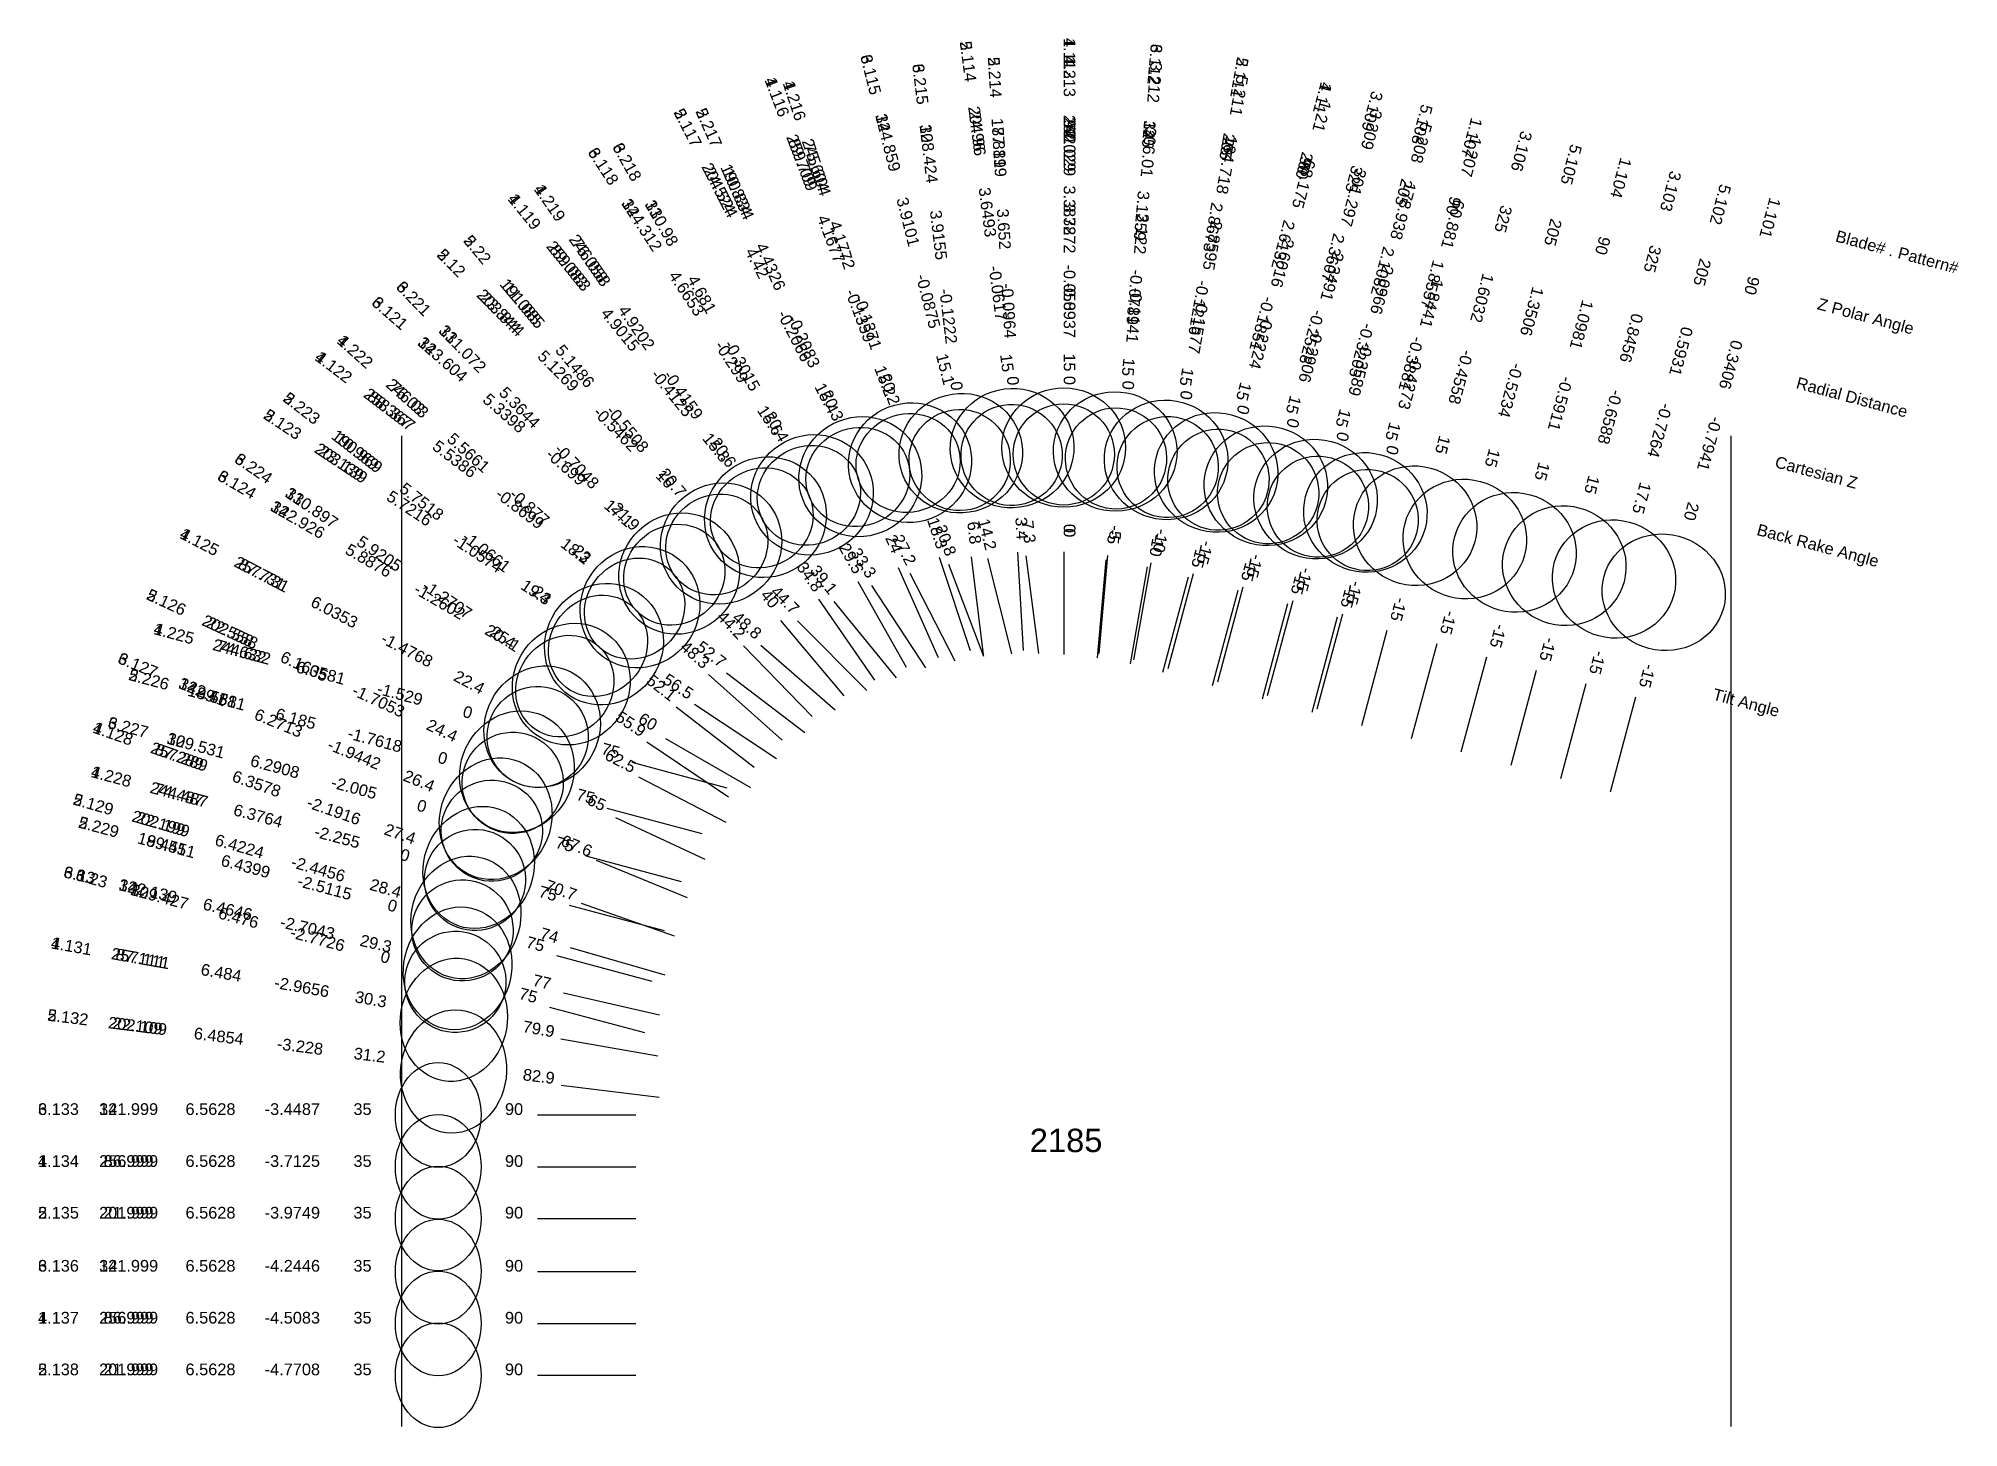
# Model space of a CAD drawing. Header units: inches. Extents: x 27.41 to 37.16, y 12.96 to 20.02.
import ezdxf
from ezdxf.enums import TextEntityAlignment as Align

# ---------------------------------------------------------------- set-up
doc = ezdxf.new("R2010")
doc.units = ezdxf.units.IN
doc.header["$MEASUREMENT"] = 0
for name, color, linetype, true_color in [('Blade_1', 30, 'Continuous', 0xff7f00), ('Blade_2', 7, 'Continuous', 0xcccc00), ('Blade_3', 7, 'Continuous', 0x00cc00), ('Blade_4', 7, 'Continuous', 0x00cccc), ('Blade_5', 7, 'Continuous', 0x0066cc), ('Blade_6', 190, 'Continuous', 0x7f00ff)]:
    doc.layers.add(name, color=color, linetype=linetype, true_color=true_color)
doc.styles.get("Standard").update_dxf_attribs({"font": 'arial.ttf'})

msp = doc.modelspace()

# ---------------------------------------------------------------- linework, layer by layer
for p, q in [((29.25, 18), (29.25, 12.9681)), ((36, 18), (36, 12.9681))]:
    msp.add_line(p, q)
at = {"layer": 'Blade_1'}
for p, q in [((31.9808, 17.3849), (32.1378, 16.9101)), ((32.6128, 17.4118), (32.6128, 16.9118)), ((32.6128, 17.3896), (32.6128, 16.8896)), ((32.0284, 17.3486), (32.2061, 16.8813)), ((33.2441, 17.2822), (33.1146, 16.7992)), ((33.2704, 17.2999), (33.141, 16.817)), ((31.3671, 17.1706), (31.6524, 16.76)), ((31.4463, 17.1595), (31.7617, 16.7715)), ((34.0016, 17.0792), (33.8721, 16.5962)), ((34.0279, 17.095), (33.8985, 16.6121)), ((34.7592, 16.8762), (34.6297, 16.3932)), ((30.8096, 16.7877), (31.1826, 16.4548)), ((30.9003, 16.7962), (31.2983, 16.4935)), ((35.5167, 16.6732), (35.3873, 16.1902)), ((30.4195, 16.343), (30.9025, 16.2136)), ((30.4539, 16.2685), (30.8974, 16.0377)), ((30.1012, 15.617), (30.5842, 15.4876)), ((30.1628, 15.6265), (30.6348, 15.4616)), ((30.059, 14.9381), (30.5513, 14.8508)), ((29.9407, 14.2875), (30.4407, 14.2875)), ((29.9407, 13.4917), (30.4407, 13.4917))]:
    msp.add_line(p, q, dxfattribs=at)
for centre, major_axis, ratio in [((32.6128, 17.9411), (0.314, 0), 0.965926), ((31.8323, 17.8641), (0.2935, 0.1116), 0.964802), ((31.8228, 17.8629), (0.2526, 0.0835), 0.938599), ((32.6128, 17.9063), (0.257, 0), 1), ((33.3868, 17.8149), (0.3033, -0.0813), 0.965926), ((33.3984, 17.7776), (0.2482, -0.0665), 1), ((34.1443, 17.6119), (0.3033, -0.0813), 0.965926), ((31.0985, 17.5875), (0.2437, 0.198), 0.962294), ((31.0798, 17.5841), (0.2184, 0.1518), 0.93616), ((34.1559, 17.5727), (0.2482, -0.0665), 1), ((34.9019, 17.4089), (0.3033, -0.0813), 0.965926), ((30.4614, 17.1301), (0.1901, 0.2499), 0.949733), ((35.6594, 17.2059), (0.3033, -0.0813), 0.939693), ((30.4339, 17.123), (0.1771, 0.1985), 0.920812), ((29.9647, 16.5232), (0.145, 0.2785), 0.924461), ((29.9419, 16.471), (0.0665, 0.2482), 1), ((29.6422, 15.8084), (0.1036, 0.2964), 0.888144), ((29.6236, 15.745), (0.0665, 0.2482), 1), ((29.516, 15.0344), (0.0548, 0.3092), 0.863508), ((29.4372, 14.2875), (0, 0.266), 0.819152), ((29.4372, 13.4917), (0, 0.266), 0.819152)]:
    msp.add_ellipse(centre, major_axis=major_axis, ratio=ratio, dxfattribs=at)
at = {"layer": 'Blade_2'}
for p, q in [((32.3775, 17.41), (32.4073, 16.9109)), ((32.4212, 17.3913), (32.4851, 16.8954)), ((31.7719, 17.3316), (31.975, 16.8747)), ((31.8318, 17.3027), (32.0601, 16.8579)), ((33.0369, 17.3353), (32.9501, 16.8429)), ((31.1748, 17.0633), (31.4959, 16.68)), ((31.2611, 17.0619), (31.6129, 16.7066)), ((30.6457, 16.6248), (31.0404, 16.318)), ((30.738, 16.6379), (31.1548, 16.3616)), ((30.2927, 16.1102), (30.7756, 15.9808)), ((30.3365, 16.062), (30.7898, 15.8509)), ((30.0377, 15.3605), (30.5207, 15.2311)), ((30.1076, 15.4019), (30.5881, 15.2637)), ((30.0618, 14.7033), (30.5579, 14.6411)), ((29.9407, 14.0251), (30.4407, 14.0251)), ((29.9407, 13.2292), (30.4407, 13.2292))]:
    msp.add_line(p, q, dxfattribs=at)
for centre, major_axis, ratio in [((32.3507, 17.9383), (0.3114, 0.0401), 0.965774), ((31.58, 17.7934), (0.2794, 0.1434), 0.96407), ((32.348, 17.9036), (0.2565, 0.0153), 1), ((33.1327, 17.8784), (0.3092, -0.0545), 0.965926), ((31.5674, 17.7917), (0.2431, 0.1081), 0.937887), ((30.8731, 17.4538), (0.2231, 0.2209), 0.961309), ((30.8514, 17.4492), (0.2039, 0.1708), 0.935201), ((30.2784, 16.9426), (0.1735, 0.2617), 0.943549), ((30.2482, 16.9339), (0.1633, 0.21), 0.913238), ((29.8365, 16.2947), (0.1325, 0.2847), 0.910768), ((29.815, 16.2382), (0.0665, 0.2482), 1), ((29.5776, 15.5544), (0.0868, 0.3018), 0.880061), ((29.5601, 15.4885), (0.0665, 0.2482), 1), ((29.5146, 14.772), (0.0391, 0.3116), 0.855013), ((29.4372, 14.0251), (0, 0.266), 0.819152), ((29.4372, 13.2292), (0, 0.266), 0.819152)]:
    msp.add_ellipse(centre, major_axis=major_axis, ratio=ratio, dxfattribs=at)
at = {"layer": 'Blade_3'}
for p, q in [((32.1434, 17.3868), (32.203, 16.8904)), ((32.2254, 17.3779), (32.3482, 16.8932)), ((32.826, 17.3717), (32.7824, 16.8736)), ((32.8349, 17.3933), (32.7913, 16.8952)), ((31.5667, 17.2602), (31.8127, 16.8249)), ((31.6372, 17.2399), (31.9114, 16.8218)), ((33.4966, 17.2145), (33.3671, 16.7315)), ((33.5229, 17.2317), (33.3935, 16.7488)), ((34.2541, 17.0115), (34.1246, 16.5285)), ((30.9866, 16.9343), (31.3352, 16.5759)), ((31.0754, 16.938), (31.4519, 16.609)), ((35.0117, 16.8085), (34.8822, 16.3255)), ((30.4963, 16.4469), (30.9102, 16.1663)), ((30.5901, 16.4641), (31.0231, 16.2142)), ((30.1869, 15.8671), (30.6698, 15.7377)), ((30.2386, 15.8457), (30.7009, 15.6552)), ((30.0727, 15.1715), (30.5599, 15.059)), ((30.0016, 15.0994), (30.4846, 14.97)), ((29.9407, 14.5513), (30.4407, 14.5513)), ((29.9407, 13.7554), (30.4407, 13.7554))]:
    msp.add_line(p, q, dxfattribs=at)
for centre, major_axis, ratio in [((32.0899, 17.9125), (0.3044, 0.0771), 0.965384), ((32.8741, 17.9211), (0.3128, -0.0274), 0.965926), ((32.0845, 17.8778), (0.2552, 0.0306), 1), ((32.878, 17.8859), (0.256, -0.0224), 1), ((31.3347, 17.701), (0.2626, 0.1722), 0.963223), ((33.6393, 17.7472), (0.3033, -0.0813), 0.965926), ((31.319, 17.6985), (0.2316, 0.1309), 0.937063), ((33.6509, 17.7094), (0.2482, -0.0665), 1), ((34.3968, 17.5442), (0.3033, -0.0813), 0.965926), ((35.1544, 17.3412), (0.3033, -0.0813), 0.965926), ((30.6602, 17.301), (0.2067, 0.2364), 0.955661), ((30.6356, 17.2952), (0.1907, 0.1855), 0.928141), ((30.1124, 16.7398), (0.1569, 0.272), 0.937134), ((30.0795, 16.7293), (0.1492, 0.2202), 0.905444), ((29.7287, 16.0558), (0.1196, 0.2903), 0.896089), ((29.7092, 15.995), (0.0665, 0.2482), 1), ((29.5354, 15.2957), (0.0707, 0.3059), 0.871847), ((29.524, 15.2274), (0.0665, 0.2482), 1), ((29.4372, 14.5513), (0, 0.266), 0.819152), ((29.4372, 13.7554), (0, 0.266), 0.819152)]:
    msp.add_ellipse(centre, major_axis=major_axis, ratio=ratio, dxfattribs=at)
at = {"layer": 'Blade_4'}
for p, q in [((31.9808, 17.3849), (32.1378, 16.9101)), ((32.6128, 17.4118), (32.6128, 16.9118)), ((32.6128, 17.3896), (32.6128, 16.8896)), ((32.0284, 17.3486), (32.2061, 16.8813)), ((33.2441, 17.2822), (33.1146, 16.7992)), ((31.3671, 17.1706), (31.6524, 16.76)), ((31.4463, 17.1595), (31.7617, 16.7715)), ((30.8096, 16.7877), (31.1826, 16.4548)), ((30.9003, 16.7962), (31.2983, 16.4935)), ((30.4195, 16.343), (30.9025, 16.2136)), ((30.4539, 16.2685), (30.8974, 16.0377)), ((30.1012, 15.617), (30.5842, 15.4876)), ((30.1628, 15.6265), (30.6348, 15.4616)), ((30.059, 14.9381), (30.5513, 14.8508)), ((29.9407, 14.2875), (30.4407, 14.2875)), ((29.9407, 13.4917), (30.4407, 13.4917))]:
    msp.add_line(p, q, dxfattribs=at)
for centre, major_axis, ratio in [((32.6128, 17.9411), (0.314, 0), 0.965926), ((31.8323, 17.8641), (0.2935, 0.1116), 0.964802), ((31.8228, 17.8629), (0.2526, 0.0835), 0.938599), ((32.6128, 17.9063), (0.257, 0), 1), ((33.3868, 17.8149), (0.3033, -0.0813), 0.965926), ((31.0985, 17.5875), (0.2437, 0.198), 0.962294), ((31.0798, 17.5841), (0.2184, 0.1518), 0.93616), ((30.4614, 17.1301), (0.1901, 0.2499), 0.949733), ((30.4339, 17.123), (0.1771, 0.1985), 0.920812), ((29.9647, 16.5232), (0.145, 0.2785), 0.924461), ((29.9419, 16.471), (0.0665, 0.2482), 1), ((29.6422, 15.8084), (0.1036, 0.2964), 0.888144), ((29.6236, 15.745), (0.0665, 0.2482), 1), ((29.516, 15.0344), (0.0548, 0.3092), 0.863508), ((29.4372, 14.2875), (0, 0.266), 0.819152), ((29.4372, 13.4917), (0, 0.266), 0.819152)]:
    msp.add_ellipse(centre, major_axis=major_axis, ratio=ratio, dxfattribs=at)
at = {"layer": 'Blade_5'}
for p, q in [((32.3775, 17.41), (32.4073, 16.9109)), ((32.4212, 17.3913), (32.4851, 16.8954)), ((33.0546, 17.3553), (32.9678, 16.8629)), ((31.7719, 17.3316), (31.975, 16.8747)), ((31.8318, 17.3027), (32.0601, 16.8579)), ((33.0369, 17.3353), (32.9501, 16.8429)), ((33.7754, 17.1634), (33.646, 16.6805)), ((31.1748, 17.0633), (31.4959, 16.68)), ((31.2611, 17.0619), (31.6129, 16.7066)), ((33.7491, 17.1468), (33.6196, 16.6638)), ((34.5067, 16.9439), (34.3772, 16.4609)), ((35.2642, 16.7409), (35.1348, 16.2579)), ((30.6457, 16.6248), (31.0404, 16.318)), ((30.738, 16.6379), (31.1548, 16.3616)), ((30.2927, 16.1102), (30.7756, 15.9808)), ((30.3365, 16.062), (30.7898, 15.8509)), ((30.0377, 15.3605), (30.5207, 15.2311)), ((30.1076, 15.4019), (30.5881, 15.2637)), ((30.0618, 14.7033), (30.5579, 14.6411)), ((29.9407, 14.0251), (30.4407, 14.0251)), ((29.9407, 13.2292), (30.4407, 13.2292))]:
    msp.add_line(p, q, dxfattribs=at)
for centre, major_axis, ratio in [((32.3507, 17.9383), (0.3114, 0.0401), 0.965774), ((31.58, 17.7934), (0.2794, 0.1434), 0.96407), ((32.348, 17.9036), (0.2565, 0.0153), 1), ((33.1327, 17.8784), (0.3092, -0.0545), 0.965926), ((31.5674, 17.7917), (0.2431, 0.1081), 0.937887), ((33.1405, 17.8423), (0.2531, -0.0446), 1), ((33.8918, 17.6795), (0.3033, -0.0813), 0.965926), ((33.9034, 17.6411), (0.2482, -0.0665), 1), ((30.8731, 17.4538), (0.2231, 0.2209), 0.961309), ((34.6494, 17.4766), (0.3033, -0.0813), 0.965926), ((30.8514, 17.4492), (0.2039, 0.1708), 0.935201), ((35.4069, 17.2736), (0.3033, -0.0813), 0.953717), ((30.2784, 16.9426), (0.1735, 0.2617), 0.943549), ((30.2482, 16.9339), (0.1633, 0.21), 0.913238), ((29.8365, 16.2947), (0.1325, 0.2847), 0.910768), ((29.815, 16.2382), (0.0665, 0.2482), 1), ((29.5776, 15.5544), (0.0868, 0.3018), 0.880061), ((29.5601, 15.4885), (0.0665, 0.2482), 1), ((29.5146, 14.772), (0.0391, 0.3116), 0.855013), ((29.4372, 14.0251), (0, 0.266), 0.819152), ((29.4372, 13.2292), (0, 0.266), 0.819152)]:
    msp.add_ellipse(centre, major_axis=major_axis, ratio=ratio, dxfattribs=at)
at = {"layer": 'Blade_6'}
for p, q in [((32.1434, 17.3868), (32.203, 16.8904)), ((32.2254, 17.3779), (32.3482, 16.8932)), ((32.826, 17.3717), (32.7824, 16.8736)), ((31.5667, 17.2602), (31.8127, 16.8249)), ((31.6372, 17.2399), (31.9114, 16.8218)), ((30.9866, 16.9343), (31.3352, 16.5759)), ((31.0754, 16.938), (31.4519, 16.609)), ((30.4963, 16.4469), (30.9102, 16.1663)), ((30.5901, 16.4641), (31.0231, 16.2142)), ((30.1869, 15.8671), (30.6698, 15.7377)), ((30.2386, 15.8457), (30.7009, 15.6552)), ((30.0727, 15.1715), (30.5599, 15.059)), ((30.0016, 15.0994), (30.4846, 14.97)), ((29.9407, 14.5513), (30.4407, 14.5513)), ((29.9407, 13.7554), (30.4407, 13.7554))]:
    msp.add_line(p, q, dxfattribs=at)
for centre, major_axis, ratio in [((32.0899, 17.9125), (0.3044, 0.0771), 0.965384), ((32.8741, 17.9211), (0.3128, -0.0274), 0.965926), ((32.0845, 17.8778), (0.2552, 0.0306), 1), ((31.3347, 17.701), (0.2626, 0.1722), 0.963223), ((31.319, 17.6985), (0.2316, 0.1309), 0.937063), ((30.6602, 17.301), (0.2067, 0.2364), 0.955661), ((30.6356, 17.2952), (0.1907, 0.1855), 0.928141), ((30.1124, 16.7398), (0.1569, 0.272), 0.937134), ((30.0795, 16.7293), (0.1492, 0.2202), 0.905444), ((29.7287, 16.0558), (0.1196, 0.2903), 0.896089), ((29.7092, 15.995), (0.0665, 0.2482), 1), ((29.5354, 15.2957), (0.0707, 0.3059), 0.871847), ((29.524, 15.2274), (0.0665, 0.2482), 1), ((29.4372, 14.5513), (0, 0.266), 0.819152), ((29.4372, 13.7554), (0, 0.266), 0.819152)]:
    msp.add_ellipse(centre, major_axis=major_axis, ratio=ratio, dxfattribs=at)

# ---------------------------------------------------------------- texts
for s, height, p in [('Blade# . Pattern#', 0.059375, (36.5346, 19.0176)), ('Z Polar Angle', 0.059375, (36.4424, 18.6735)), ('Radial Distance', 0.059375, (36.3348, 18.272)), ('Cartesian Z', 0.059375, (36.2273, 17.8706)), ('Back Rake Angle', 0.059375, (36.1351, 17.5265)), ('Tilt Angle', 0.05937, (35.9111, 16.6904))]:
    msp.add_text(s, height=height, rotation=345).set_placement(p, align=Align.MIDDLE_LEFT)
msp.add_text('2185', height=0.11875).set_placement((32.625, 14.4219), align=Align.MIDDLE_CENTER)
at = {"layer": 'Blade_1'}
for s, height, rotation, p in [('1.113', 0.05937, 270, (32.6128, 19.9176)), ('1.213', 0.05937, 270, (32.6128, 19.8258)), ('1.116', 0.05937, 290.82613, (31.1296, 19.7115)), ('1.216', 0.05937, 288.29459, (31.2174, 19.6939)), ('1.11', 0.05937, 255, (33.8983, 19.7241)), ('1.21', 0.05937, 255, (33.8952, 19.6317)), ('90', 0.05937, 270, (32.6128, 19.5613)), ('1.107', 0.05937, 255, (34.6559, 19.5211)), ('89.709', 0.05937, 290.82613, (31.2562, 19.3785)), ('72.029', 0.05937, 270, (32.6128, 19.4696)), ('1.207', 0.05937, 255, (34.6527, 19.4268)), ('75.604', 0.05937, 288.29459, (31.3293, 19.3557)), ('68.175', 0.05937, 255, (33.803, 19.2876)), ('90', 0.05937, 255, (33.8061, 19.3799)), ('1.104', 0.05937, 255, (35.4135, 19.3181)), ('1.119', 0.05937, 309.10192, (29.8519, 19.1213)), ('1.219', 0.05937, 304.79558, (29.9793, 19.1677)), ('3.3872', 0.05937, 270, (32.6128, 19.1457)), ('90', 0.05937, 255, (34.5636, 19.1769)), ('1.101', 0.05937, 255, (36.171, 19.1151)), ('4.1677', 0.05937, 290.82613, (31.404, 18.99)), ('3.3872', 0.05937, 270, (32.6128, 19.0539)), ('60.881', 0.05937, 255, (34.5605, 19.0827)), ('4.1772', 0.05937, 288.29459, (31.4597, 18.9611)), ('2.6132', 0.05937, 255, (33.6986, 18.9785)), ('89.083', 0.05937, 309.10192, (30.0766, 18.8449)), ('76.058', 0.05937, 304.79558, (30.1826, 18.8752)), ('2.6016', 0.05937, 255, (33.6954, 18.8861)), ('90', 0.05937, 255, (35.3212, 18.9739)), ('-0.0589', 0.05937, 270, (32.6128, 18.7301)), ('1.8557', 0.05937, 255, (34.4561, 18.7755)), ('-0.1359', 0.05937, 290.82613, (31.5518, 18.6015)), ('-0.0937', 0.05937, 270, (32.6128, 18.6383)), ('1.8441', 0.05937, 255, (34.4529, 18.6812)), ('90', 0.05937, 255, (36.0788, 18.7709)), ('4.9015', 0.05937, 309.10192, (30.3387, 18.5223)), ('4.9202', 0.05937, 304.79558, (30.4198, 18.5339)), ('-0.1371', 0.05937, 288.29459, (31.5902, 18.5665)), ('-0.1851', 0.05937, 255, (33.591, 18.577)), ('1.0981', 0.05937, 255, (35.2137, 18.5725)), ('-0.2224', 0.05937, 255, (33.5879, 18.4846)), ('1.222', 0.05937, 318.25265, (28.9951, 18.407)), ('-0.3881', 0.05937, 255, (34.3485, 18.374)), ('0.3406', 0.05937, 255, (35.9712, 18.3695)), ('1.122', 0.05937, 322.7426, (28.8882, 18.3267)), ('15.2', 0.05937, 290.82613, (31.6784, 18.2686)), ('15', 0.05937, 270, (32.6128, 18.3738)), ('-0.4273', 0.05937, 255, (34.3454, 18.2798)), ('76.03', 0.05937, 318.25265, (29.2609, 18.1698)), ('-0.4125', 0.05937, 309.10192, (30.6009, 18.1998)), ('-0.4159', 0.05937, 304.79558, (30.6569, 18.1926)), ('20.2', 0.05937, 288.29459, (31.702, 18.2282)), ('0', 0.0594, 270, (32.6128, 18.2821)), ('15', 0.05937, 255, (33.4988, 18.2329)), ('-0.5911', 0.05937, 255, (35.1061, 18.171)), ('88.367', 0.05937, 322.7426, (29.1718, 18.111)), ('0', 0.0594, 255, (33.4957, 18.1405)), ('15', 0.05937, 255, (34.2563, 18.0299)), ('-0.7941', 0.05937, 255, (35.8636, 17.968)), ('5.5386', 0.05937, 322.7426, (29.5026, 17.8594)), ('5.5661', 0.05937, 318.25265, (29.571, 17.8931)), ('15.8', 0.05937, 309.10192, (30.8255, 17.9233)), ('20.6', 0.05937, 304.79558, (30.8602, 17.9)), ('0', 0.0594, 255, (34.2532, 17.9356)), ('15', 0.05937, 255, (35.0139, 17.8269)), ('-0.8699', 0.05937, 322.7426, (29.8334, 17.6078)), ('-0.877', 0.05937, 318.25265, (29.8811, 17.6164)), ('20', 0.05937, 255, (35.7714, 17.6239)), ('18.3', 0.05937, 288.29459, (31.9436, 17.4976)), ('0', 0.0594, 270, (32.6128, 17.5306)), ('1.125', 0.05937, 332.50056, (28.2115, 17.4358)), ('18.2', 0.05937, 322.7426, (30.1169, 17.3921)), ('20.8', 0.05937, 290.82613, (31.9861, 17.4596)), ('0', 0.0594, 270, (32.6128, 17.5083)), ('-15', 0.05937, 255, (33.3011, 17.4146)), ('87.731', 0.05937, 332.50056, (28.5275, 17.2713)), ('23', 0.05937, 318.25265, (30.1469, 17.3791)), ('34.8', 0.05937, 304.79558, (31.2993, 17.2681)), ('-15', 0.05937, 255, (33.2748, 17.3969)), ('39.1', 0.05937, 309.10192, (31.3714, 17.2517)), ('-15', 0.05937, 255, (34.0587, 17.2098)), ('6.0353', 0.05937, 332.50056, (28.8962, 17.0794)), ('-15', 0.05937, 255, (34.0323, 17.1939)), ('1.225', 0.05937, 344.99999, (28.0878, 16.9678)), ('74.632', 0.05937, 344.99999, (28.4319, 16.8756)), ('-1.4768', 0.05937, 332.50056, (29.2648, 16.8875)), ('-15', 0.05937, 255, (34.7899, 16.9909)), ('48.3', 0.05937, 318.25265, (30.721, 16.8668)), ('52.7', 0.05937, 322.7426, (30.8058, 16.8681)), ('6.0581', 0.05937, 344.99999, (28.8333, 16.768)), ('22.4', 0.05937, 332.50056, (29.5808, 16.723)), ('-15', 0.05937, 255, (35.5474, 16.7879)), ('-1.529', 0.05937, 344.99999, (29.2348, 16.6605)), ('0', 0.0594, 344.99999, (29.5789, 16.5683)), ('1.128', 0.05937, 340.74058, (27.7763, 16.4603)), ('87.289', 0.05937, 340.74058, (28.1126, 16.3428)), ('75', 0.05937, 344.99999, (30.3048, 16.3738)), ('62.5', 0.05937, 332.50056, (30.3485, 16.3234)), ('1.228', 0.05937, 344.99999, (27.7695, 16.2418)), ('6.3578', 0.05937, 340.74058, (28.505, 16.2057)), ('74.487', 0.05937, 344.99999, (28.1136, 16.1496)), ('6.3764', 0.05937, 344.99999, (28.515, 16.0421)), ('-2.1916', 0.05937, 340.74058, (28.8973, 16.0686)), ('-2.255', 0.05937, 344.99999, (28.9165, 15.9345)), ('27.4', 0.05937, 340.74058, (29.2336, 15.9511)), ('0', 0.0594, 344.99999, (29.2606, 15.8423)), ('75', 0.05937, 344.99999, (29.9865, 15.6478)), ('70.7', 0.05937, 340.74058, (30.0507, 15.6657)), ('1.131', 0.05937, 349.94478, (27.5698, 15.3795)), ('87.111', 0.05937, 349.94478, (27.9206, 15.3173)), ('6.484', 0.05937, 349.94478, (28.3299, 15.2447)), ('-2.9656', 0.05937, 349.94478, (28.7391, 15.1721)), ('30.3', 0.05937, 349.94478, (29.0899, 15.1099)), ('79.9', 0.05937, 349.94478, (29.9421, 14.9588)), ('1.134', 0.05937, 359.99999, (27.5087, 14.2875)), ('86.999', 0.05937, 359.99999, (27.8649, 14.2875)), ('6.5628', 0.05937, 359.99999, (28.2806, 14.2875)), ('-3.7125', 0.05937, 359.99999, (28.6962, 14.2875)), ('35', 0.05937, 359.99999, (29.0524, 14.2875)), ('90', 0.05937, 359.99999, (29.8219, 14.2875)), ('1.137', 0.05937, 359.99999, (27.5087, 13.4917)), ('86.999', 0.05937, 359.99999, (27.8649, 13.4917)), ('6.5628', 0.05937, 359.99999, (28.2806, 13.4917)), ('-4.5083', 0.05937, 359.99999, (28.6962, 13.4917)), ('35', 0.05937, 359.99999, (29.0524, 13.4917)), ('90', 0.05937, 359.99999, (29.8219, 13.4917))]:
    msp.add_text(s, height=height, rotation=rotation, dxfattribs=at).set_placement(p, align=Align.CENTER)
at = {"layer": 'Blade_2'}
for s, height, rotation, p in [('2.114', 0.05937, 277.34365, (32.0981, 19.8986)), ('2.214', 0.05937, 273.42, (32.2335, 19.8197)), ('2.111', 0.05937, 260, (33.4759, 19.8249)), ('2.117', 0.05937, 297.16674, (30.6776, 19.5519)), ('2.217', 0.05937, 293.96671, (30.784, 19.5539)), ('24.96', 0.05937, 277.34365, (32.1436, 19.5453)), ('7.819', 0.05937, 273.42, (32.2548, 19.4641)), ('25', 0.05937, 260, (33.414, 19.474)), ('24.524', 0.05937, 297.16674, (30.8402, 19.2349)), ('10.834', 0.05937, 293.96671, (30.9287, 19.2283)), ('3.6493', 0.05937, 277.34365, (32.1967, 19.133)), ('3.652', 0.05937, 273.42, (32.2796, 19.0492)), ('2.8673', 0.05937, 260, (33.3419, 19.0647)), ('2.22', 0.05937, 309.95753, (29.6129, 18.9275)), ('2.12', 0.05937, 314.7123, (29.4825, 18.8584)), ('4.42', 0.05937, 297.16674, (31.03, 18.8651)), ('4.4326', 0.05937, 293.96671, (31.0976, 18.8486)), ('-0.0617', 0.05937, 277.34365, (32.2498, 18.7208)), ('23.844', 0.05937, 314.7123, (29.7332, 18.6052)), ('11.085', 0.05937, 309.95753, (29.8417, 18.6544)), ('-0.0964', 0.05937, 273.42, (32.3043, 18.6343)), ('-0.1216', 0.05937, 260, (33.2697, 18.6554)), ('-0.2066', 0.05937, 297.16674, (31.2197, 18.4954)), ('-0.2083', 0.05937, 293.96671, (31.2664, 18.4688)), ('5.1269', 0.05937, 314.7123, (30.0256, 18.3099)), ('5.1486', 0.05937, 309.95753, (30.1086, 18.3358)), ('15', 0.05937, 277.34365, (32.2954, 18.3675)), ('15', 0.05937, 260, (33.2078, 18.3046)), ('15.4', 0.05937, 297.16674, (31.3824, 18.1784)), ('20.3', 0.05937, 293.96671, (31.4111, 18.1432)), ('0', 0.0594, 273.42, (32.3256, 18.2787)), ('2.223', 0.05937, 322.13623, (28.7257, 18.1176)), ('-0.5508', 0.05937, 309.95753, (30.3756, 18.0172)), ('2.123', 0.05937, 326.45652, (28.631, 18.0348)), ('-0.5462', 0.05937, 314.7123, (30.318, 18.0145)), ('23.139', 0.05937, 326.45652, (28.928, 17.8379)), ('10.969', 0.05937, 322.13623, (29.0069, 17.8989)), ('5.7518', 0.05937, 322.13623, (29.335, 17.6438)), ('16', 0.05937, 314.7123, (30.5686, 17.7613)), ('20.7', 0.05937, 309.95753, (30.6044, 17.7441)), ('5.7216', 0.05937, 326.45652, (29.2744, 17.6082)), ('3.4', 0.05937, 273.42, (32.3704, 17.5286)), ('7.3', 0.05937, 277.34365, (32.406, 17.5091)), ('-1.0574', 0.05937, 326.45652, (29.6208, 17.3786)), ('-1.0661', 0.05937, 322.13623, (29.6632, 17.3887)), ('24', 0.05937, 293.96671, (31.7237, 17.4401)), ('27.2', 0.05937, 297.16674, (31.7776, 17.4084)), ('-10', 0.05937, 260, (33.0575, 17.4522)), ('19.3', 0.05937, 326.45652, (29.9177, 17.1817)), ('2.126', 0.05937, 335.03773, (28.0446, 17.1288)), ('24', 0.05937, 322.13623, (29.9444, 17.17)), ('40', 0.05937, 309.95753, (31.0985, 17.1543)), ('44.7', 0.05937, 314.7123, (31.1775, 17.1463)), ('22.558', 0.05937, 335.03773, (28.3676, 16.9785)), ('6.1635', 0.05937, 335.03773, (28.7444, 16.8031)), ('2.226', 0.05937, 344.99999, (27.9609, 16.735)), ('52.1', 0.05937, 322.13623, (30.5519, 16.6977)), ('56.5', 0.05937, 326.45652, (30.6391, 16.7035)), ('9.581', 0.05937, 344.99999, (28.305, 16.6428)), ('-1.7053', 0.05937, 335.03773, (29.1212, 16.6277)), ('6.185', 0.05937, 344.99999, (28.7065, 16.5352)), ('-1.7618', 0.05937, 344.99999, (29.1079, 16.4277)), ('24.4', 0.05937, 335.03773, (29.4442, 16.4773)), ('0', 0.0594, 344.99999, (29.4521, 16.3355)), ('75', 0.05937, 344.99999, (30.178, 16.141)), ('2.129', 0.05937, 343.95229, (27.6781, 16.1008)), ('22.199', 0.05937, 343.95229, (28.0205, 16.0023)), ('65', 0.05937, 335.03773, (30.2288, 16.1121)), ('2.229', 0.05937, 344.99999, (27.706, 15.9853)), ('9.451', 0.05937, 344.99999, (28.0501, 15.8931)), ('6.4224', 0.05937, 343.95229, (28.4199, 15.8874)), ('6.4399', 0.05937, 344.99999, (28.4516, 15.7855)), ('-2.4456', 0.05937, 343.95229, (28.8193, 15.7725)), ('-2.5115', 0.05937, 344.99999, (28.853, 15.6779)), ('28.4', 0.05937, 343.95229, (29.1617, 15.674)), ('0', 0.0594, 344.99999, (29.1971, 15.5857)), ('74', 0.05937, 343.95229, (29.9935, 15.4348)), ('75', 0.05937, 344.99999, (29.923, 15.3912)), ('2.132', 0.05937, 352.85016, (27.5534, 15.018)), ('22.109', 0.05937, 352.85016, (27.9069, 14.9737)), ('6.4854', 0.05937, 352.85016, (28.3193, 14.9219)), ('-3.228', 0.05937, 352.85016, (28.7317, 14.8702)), ('31.2', 0.05937, 352.85016, (29.0852, 14.8259)), ('82.9', 0.05937, 352.85016, (29.944, 14.7181)), ('2.135', 0.05937, 359.99999, (27.5087, 14.0251)), ('21.999', 0.05937, 359.99999, (27.8649, 14.0251)), ('6.5628', 0.05937, 359.99999, (28.2806, 14.0251)), ('-3.9749', 0.05937, 359.99999, (28.6962, 14.0251)), ('35', 0.05937, 359.99999, (29.0524, 14.0251)), ('90', 0.05937, 359.99999, (29.8219, 14.0251)), ('2.138', 0.05937, 359.99999, (27.5087, 13.2292)), ('21.999', 0.05937, 359.99999, (27.8649, 13.2292)), ('6.5628', 0.05937, 359.99999, (28.2806, 13.2292)), ('-4.7708', 0.05937, 359.99999, (28.6962, 13.2292)), ('35', 0.05937, 359.99999, (29.0524, 13.2292)), ('90', 0.05937, 359.99999, (29.8219, 13.2292))]:
    msp.add_text(s, height=height, rotation=rotation, dxfattribs=at).set_placement(p, align=Align.CENTER)
at = {"layer": 'Blade_3'}
for s, height, rotation, p in [('3.112', 0.05937, 265, (33.0464, 19.8901)), ('3.115', 0.05937, 284.22, (31.6044, 19.8284)), ('3.212', 0.05937, 265, (33.0453, 19.7981)), ('3.215', 0.05937, 276.84, (31.8559, 19.7836)), ('3.109', 0.05937, 255, (34.1508, 19.6564)), ('324.859', 0.05937, 284.22, (31.6919, 19.4831)), ('325', 0.05937, 265, (33.0153, 19.5352)), ('3.209', 0.05937, 255, (34.1477, 19.5635)), ('308.424', 0.05937, 276.84, (31.8984, 19.4299)), ('306.01', 0.05937, 265, (33.0142, 19.4432)), ('3.106', 0.05937, 255, (34.9084, 19.4534)), ('3.118', 0.05937, 303.26269, (30.2506, 19.3537)), ('3.218', 0.05937, 299.47231, (30.3702, 19.3774)), ('301.297', 0.05937, 255, (34.0555, 19.2194)), ('325', 0.05937, 255, (34.0586, 19.3122)), ('3.103', 0.05937, 255, (35.666, 19.2504)), ('3.9101', 0.05937, 284.22, (31.794, 19.0802)), ('3.1259', 0.05937, 265, (32.9791, 19.1211)), ('324.312', 0.05937, 303.26269, (30.446, 19.0558)), ('310.98', 0.05937, 299.47231, (30.5455, 19.0673)), ('3.9155', 0.05937, 276.84, (31.9479, 19.0172)), ('3.122', 0.05937, 265, (32.978, 19.0292)), ('325', 0.05937, 255, (34.8161, 19.1092)), ('2.3607', 0.05937, 255, (33.9511, 18.9108)), ('2.3491', 0.05937, 255, (33.9479, 18.8179)), ('325', 0.05937, 255, (35.5737, 18.9062)), ('4.6653', 0.05937, 303.26269, (30.674, 18.7083)), ('-0.0789', 0.05937, 265, (32.9429, 18.7071)), ('1.6032', 0.05937, 255, (34.7086, 18.7078)), ('3.221', 0.05937, 314.20299, (29.2911, 18.6777)), ('4.681', 0.05937, 299.47231, (30.7499, 18.7054)), ('-0.0875', 0.05937, 284.22, (31.8961, 18.6773)), ('-0.1222', 0.05937, 276.84, (31.9974, 18.6046)), ('-0.1141', 0.05937, 265, (32.9418, 18.6151)), ('3.121', 0.05937, 318.84235, (29.1721, 18.6018)), ('-0.2528', 0.05937, 255, (33.8435, 18.5093)), ('311.072', 0.05937, 314.20299, (29.5394, 18.4223)), ('-0.2906', 0.05937, 255, (33.8404, 18.4165)), ('0.8456', 0.05937, 255, (35.4662, 18.5048)), ('323.604', 0.05937, 318.84235, (29.4403, 18.3673)), ('-0.299', 0.05937, 303.26269, (30.9019, 18.3607)), ('-0.3015', 0.05937, 299.47231, (30.9544, 18.3436)), ('-0.4558', 0.05937, 255, (34.601, 18.3063)), ('15.1', 0.05937, 284.22, (31.9836, 18.332)), ('15', 0.05937, 265, (32.9118, 18.3522)), ('5.3644', 0.05937, 314.20299, (29.8292, 18.1244)), ('0', 0.0594, 276.84, (32.0398, 18.2509)), ('0', 0.0594, 265, (32.9107, 18.2602)), ('5.3398', 0.05937, 318.84235, (29.7532, 18.0938)), ('15.6', 0.05937, 303.26269, (31.0973, 18.0628)), ('15', 0.05937, 255, (33.7513, 18.1652)), ('-0.6588', 0.05937, 255, (35.3586, 18.1033)), ('20.4', 0.05937, 299.47231, (31.1297, 18.0335)), ('0', 0.0594, 255, (33.7482, 18.0723)), ('-0.7048', 0.05937, 314.20299, (30.119, 17.8264)), ('15', 0.05937, 255, (34.5088, 17.9622)), ('3.224', 0.05937, 325.87319, (28.4831, 17.8113)), ('-0.699', 0.05937, 318.84235, (30.0661, 17.8203)), ('3.124', 0.05937, 330.01172, (28.4005, 17.7277)), ('15', 0.05937, 255, (35.2664, 17.7592)), ('322.926', 0.05937, 330.01172, (28.709, 17.5496)), ('310.897', 0.05937, 325.87319, (28.778, 17.6114)), ('17.1', 0.05937, 318.84235, (30.3344, 17.5858)), ('21.9', 0.05937, 314.20299, (30.3674, 17.5711)), ('6.8', 0.05937, 276.84, (32.1293, 17.5047)), ('14.2', 0.05937, 284.22, (32.1962, 17.493)), ('5.8876', 0.05937, 330.01172, (29.069, 17.3419)), ('5.9205', 0.05937, 325.87319, (29.1221, 17.3782)), ('29.5', 0.05937, 299.47231, (31.5083, 17.3635)), ('-5', 0.05937, 265, (32.8364, 17.49)), ('-5', 0.05937, 265, (32.8453, 17.5116)), ('33.3', 0.05937, 303.26269, (31.572, 17.3391)), ('-15', 0.05937, 255, (33.5273, 17.3292)), ('-15', 0.05937, 255, (33.5537, 17.3465)), ('-1.2602', 0.05937, 330.01172, (29.429, 17.1342)), ('-1.2707', 0.05937, 325.87319, (29.4661, 17.1451)), ('-15', 0.05937, 255, (34.2848, 17.1262)), ('44.2', 0.05937, 314.20299, (30.9039, 17.0194)), ('48.8', 0.05937, 318.84235, (30.986, 17.0162)), ('20.4', 0.05937, 330.01172, (29.7376, 16.9561)), ('25.1', 0.05937, 325.87319, (29.761, 16.9452)), ('-15', 0.05937, 255, (35.0424, 16.9232)), ('3.127', 0.05937, 337.60571, (27.9012, 16.8088)), ('322.41', 0.05937, 337.60571, (28.2306, 16.6731)), ('6.2713', 0.05937, 337.60571, (28.6149, 16.5147)), ('55.9', 0.05937, 325.87319, (30.398, 16.5135)), ('60', 0.05937, 330.01172, (30.4872, 16.5235)), ('3.227', 0.05937, 344.99999, (27.8551, 16.4919)), ('309.531', 0.05937, 344.99999, (28.1992, 16.3996)), ('-1.9442', 0.05937, 337.60571, (28.9992, 16.3564)), ('6.2908', 0.05937, 344.99999, (28.6007, 16.2921)), ('26.4', 0.05937, 337.60571, (29.3286, 16.2207)), ('-2.005', 0.05937, 344.99999, (29.0022, 16.1845)), ('0', 0.0594, 344.99999, (29.3463, 16.0923)), ('75', 0.05937, 344.99999, (30.0722, 15.8978)), ('67.6', 0.05937, 337.60571, (30.1288, 15.8909)), ('3.13', 0.05937, 346.98879, (27.6096, 15.7407)), ('3.23', 0.05937, 344.99999, (27.6699, 15.7242)), ('322.139', 0.05937, 346.98879, (27.9567, 15.6605)), ('309.427', 0.05937, 344.99999, (28.014, 15.632)), ('6.4646', 0.05937, 346.98879, (28.3617, 15.5669)), ('6.476', 0.05937, 344.99999, (28.4155, 15.5244)), ('-2.7043', 0.05937, 346.98879, (28.7666, 15.4733)), ('-2.7726', 0.05937, 344.99999, (28.8169, 15.4168)), ('29.3', 0.05937, 346.98879, (29.1137, 15.3931)), ('0', 0.0594, 344.99999, (29.161, 15.3246)), ('77', 0.05937, 346.98879, (29.957, 15.1983)), ('75', 0.05937, 344.99999, (29.8869, 15.1301)), ('3.133', 0.05937, 359.99999, (27.5087, 14.5513)), ('321.999', 0.05937, 359.99999, (27.8649, 14.5513)), ('6.5628', 0.05937, 359.99999, (28.2806, 14.5513)), ('-3.4487', 0.05937, 359.99999, (28.6962, 14.5513)), ('35', 0.05937, 359.99999, (29.0524, 14.5513)), ('90', 0.05937, 359.99999, (29.8219, 14.5513)), ('3.136', 0.05937, 359.99999, (27.5087, 13.7554)), ('321.999', 0.05937, 359.99999, (27.8649, 13.7554)), ('6.5628', 0.05937, 359.99999, (28.2806, 13.7554)), ('-4.2446', 0.05937, 359.99999, (28.6962, 13.7554)), ('35', 0.05937, 359.99999, (29.0524, 13.7554)), ('90', 0.05937, 359.99999, (29.8219, 13.7554))]:
    msp.add_text(s, height=height, rotation=rotation, dxfattribs=at).set_placement(p, align=Align.CENTER)
at = {"layer": 'Blade_4'}
for s, height, rotation, p in [('4.113', 0.05937, 270, (32.6128, 19.9176)), ('4.213', 0.05937, 270, (32.6128, 19.8258)), ('4.116', 0.05937, 290.82613, (31.1296, 19.7115)), ('4.216', 0.05937, 288.29459, (31.2174, 19.6939)), ('4.11', 0.05937, 255, (33.8983, 19.7241)), ('260', 0.05937, 270, (32.6128, 19.5613)), ('242.029', 0.05937, 270, (32.6128, 19.4696)), ('259.709', 0.05937, 290.82613, (31.2562, 19.3785)), ('245.604', 0.05937, 288.29459, (31.3293, 19.3557)), ('260', 0.05937, 255, (33.8061, 19.3799)), ('4.119', 0.05937, 309.10192, (29.8519, 19.1213)), ('4.219', 0.05937, 304.79558, (29.9793, 19.1677)), ('3.3872', 0.05937, 270, (32.6128, 19.1457)), ('4.1677', 0.05937, 290.82613, (31.404, 18.99)), ('3.3872', 0.05937, 270, (32.6128, 19.0539)), ('246.058', 0.05937, 304.79558, (30.1826, 18.8752)), ('4.1772', 0.05937, 288.29459, (31.4597, 18.9611)), ('2.6132', 0.05937, 255, (33.6986, 18.9785)), ('259.083', 0.05937, 309.10192, (30.0766, 18.8449)), ('-0.0589', 0.05937, 270, (32.6128, 18.7301)), ('-0.1359', 0.05937, 290.82613, (31.5518, 18.6015)), ('-0.0937', 0.05937, 270, (32.6128, 18.6383)), ('4.9015', 0.05937, 309.10192, (30.3387, 18.5223)), ('4.9202', 0.05937, 304.79558, (30.4198, 18.5339)), ('-0.1371', 0.05937, 288.29459, (31.5902, 18.5665)), ('-0.1851', 0.05937, 255, (33.591, 18.577)), ('4.222', 0.05937, 318.25265, (28.9951, 18.407)), ('4.122', 0.05937, 322.7426, (28.8882, 18.3267)), ('15.2', 0.05937, 290.82613, (31.6784, 18.2686)), ('15', 0.05937, 270, (32.6128, 18.3738)), ('258.367', 0.05937, 322.7426, (29.1718, 18.111)), ('246.03', 0.05937, 318.25265, (29.2609, 18.1698)), ('-0.4125', 0.05937, 309.10192, (30.6009, 18.1998)), ('-0.4159', 0.05937, 304.79558, (30.6569, 18.1926)), ('20.2', 0.05937, 288.29459, (31.702, 18.2282)), ('0', 0.0594, 270, (32.6128, 18.2821)), ('15', 0.05937, 255, (33.4988, 18.2329)), ('5.5386', 0.05937, 322.7426, (29.5026, 17.8594)), ('5.5661', 0.05937, 318.25265, (29.571, 17.8931)), ('15.8', 0.05937, 309.10192, (30.8255, 17.9233)), ('20.6', 0.05937, 304.79558, (30.8602, 17.9)), ('-0.8699', 0.05937, 322.7426, (29.8334, 17.6078)), ('-0.877', 0.05937, 318.25265, (29.8811, 17.6164)), ('18.3', 0.05937, 288.29459, (31.9436, 17.4976)), ('0', 0.0594, 270, (32.6128, 17.5306)), ('4.125', 0.05937, 332.50056, (28.2115, 17.4358)), ('18.2', 0.05937, 322.7426, (30.1169, 17.3921)), ('20.8', 0.05937, 290.82613, (31.9861, 17.4596)), ('0', 0.0594, 270, (32.6128, 17.5083)), ('257.731', 0.05937, 332.50056, (28.5275, 17.2713)), ('23', 0.05937, 318.25265, (30.1469, 17.3791)), ('34.8', 0.05937, 304.79558, (31.2993, 17.2681)), ('-15', 0.05937, 255, (33.2748, 17.3969)), ('39.1', 0.05937, 309.10192, (31.3714, 17.2517)), ('6.0353', 0.05937, 332.50056, (28.8962, 17.0794)), ('4.225', 0.05937, 344.99999, (28.0878, 16.9678)), ('244.632', 0.05937, 344.99999, (28.4319, 16.8756)), ('-1.4768', 0.05937, 332.50056, (29.2648, 16.8875)), ('48.3', 0.05937, 318.25265, (30.721, 16.8668)), ('52.7', 0.05937, 322.7426, (30.8058, 16.8681)), ('6.0581', 0.05937, 344.99999, (28.8333, 16.768)), ('22.4', 0.05937, 332.50056, (29.5808, 16.723)), ('-1.529', 0.05937, 344.99999, (29.2348, 16.6605)), ('0', 0.0594, 344.99999, (29.5789, 16.5683)), ('4.128', 0.05937, 340.74058, (27.7763, 16.4603)), ('257.289', 0.05937, 340.74058, (28.1126, 16.3428)), ('75', 0.05937, 344.99999, (30.3048, 16.3738)), ('62.5', 0.05937, 332.50056, (30.3485, 16.3234)), ('4.228', 0.05937, 344.99999, (27.7695, 16.2418)), ('6.3578', 0.05937, 340.74058, (28.505, 16.2057)), ('244.487', 0.05937, 344.99999, (28.1136, 16.1496)), ('6.3764', 0.05937, 344.99999, (28.515, 16.0421)), ('-2.1916', 0.05937, 340.74058, (28.8973, 16.0686)), ('-2.255', 0.05937, 344.99999, (28.9165, 15.9345)), ('27.4', 0.05937, 340.74058, (29.2336, 15.9511)), ('0', 0.0594, 344.99999, (29.2606, 15.8423)), ('75', 0.05937, 344.99999, (29.9865, 15.6478)), ('70.7', 0.05937, 340.74058, (30.0507, 15.6657)), ('4.131', 0.05937, 349.94478, (27.5698, 15.3795)), ('257.111', 0.05937, 349.94478, (27.9206, 15.3173)), ('6.484', 0.05937, 349.94478, (28.3299, 15.2447)), ('-2.9656', 0.05937, 349.94478, (28.7391, 15.1721)), ('30.3', 0.05937, 349.94478, (29.0899, 15.1099)), ('79.9', 0.05937, 349.94478, (29.9421, 14.9588)), ('4.134', 0.05937, 359.99999, (27.5087, 14.2875)), ('256.999', 0.05937, 359.99999, (27.8649, 14.2875)), ('6.5628', 0.05937, 359.99999, (28.2806, 14.2875)), ('-3.7125', 0.05937, 359.99999, (28.6962, 14.2875)), ('35', 0.05937, 359.99999, (29.0524, 14.2875)), ('90', 0.05937, 359.99999, (29.8219, 14.2875)), ('4.137', 0.05937, 359.99999, (27.5087, 13.4917)), ('256.999', 0.05937, 359.99999, (27.8649, 13.4917)), ('6.5628', 0.05937, 359.99999, (28.2806, 13.4917)), ('-4.5083', 0.05937, 359.99999, (28.6962, 13.4917)), ('35', 0.05937, 359.99999, (29.0524, 13.4917)), ('90', 0.05937, 359.99999, (29.8219, 13.4917))]:
    msp.add_text(s, height=height, rotation=rotation, dxfattribs=at).set_placement(p, align=Align.CENTER)
at = {"layer": 'Blade_5'}
for s, height, rotation, p in [('5.114', 0.05937, 277.34365, (32.0981, 19.8986)), ('5.214', 0.05937, 273.42, (32.2335, 19.8197)), ('5.111', 0.05937, 260, (33.4759, 19.8249)), ('5.211', 0.05937, 260, (33.4738, 19.7327)), ('5.117', 0.05937, 297.16674, (30.6776, 19.5519)), ('5.217', 0.05937, 293.96671, (30.784, 19.5539)), ('204.96', 0.05937, 277.34365, (32.1436, 19.5453)), ('187.819', 0.05937, 273.42, (32.2548, 19.4641)), ('5.108', 0.05937, 255, (34.4033, 19.5887)), ('184.718', 0.05937, 260, (33.4119, 19.3818)), ('205', 0.05937, 260, (33.414, 19.474)), ('5.208', 0.05937, 255, (34.4002, 19.4952)), ('5.105', 0.05937, 255, (35.161, 19.3858)), ('204.524', 0.05937, 297.16674, (30.8402, 19.2349)), ('190.834', 0.05937, 293.96671, (30.9287, 19.2283)), ('205', 0.05937, 255, (34.3111, 19.2445)), ('3.6493', 0.05937, 277.34365, (32.1967, 19.133)), ('178.938', 0.05937, 255, (34.308, 19.1511)), ('5.102', 0.05937, 255, (35.9185, 19.1828)), ('3.652', 0.05937, 273.42, (32.2796, 19.0492)), ('2.8673', 0.05937, 260, (33.3419, 19.0647)), ('5.22', 0.05937, 309.95753, (29.6129, 18.9275)), ('2.8595', 0.05937, 260, (33.3398, 18.9725)), ('205', 0.05937, 255, (35.0687, 19.0416)), ('5.12', 0.05937, 314.7123, (29.4825, 18.8584)), ('4.42', 0.05937, 297.16674, (31.03, 18.8651)), ('4.4326', 0.05937, 293.96671, (31.0976, 18.8486)), ('2.1082', 0.05937, 255, (34.2036, 18.8431)), ('-0.0617', 0.05937, 277.34365, (32.2498, 18.7208)), ('2.0966', 0.05937, 255, (34.2004, 18.7496)), ('205', 0.05937, 255, (35.8262, 18.8386)), ('203.844', 0.05937, 314.7123, (29.7332, 18.6052)), ('191.085', 0.05937, 309.95753, (29.8417, 18.6544)), ('-0.0964', 0.05937, 273.42, (32.3043, 18.6343)), ('-0.1216', 0.05937, 260, (33.2697, 18.6554)), ('1.3506', 0.05937, 255, (34.9612, 18.6402)), ('-0.2066', 0.05937, 297.16674, (31.2197, 18.4954)), ('-0.1577', 0.05937, 260, (33.2676, 18.5632)), ('-0.2083', 0.05937, 293.96671, (31.2664, 18.4688)), ('-0.3205', 0.05937, 255, (34.096, 18.4416)), ('0.5931', 0.05937, 255, (35.7187, 18.4372)), ('5.1269', 0.05937, 314.7123, (30.0256, 18.3099)), ('5.1486', 0.05937, 309.95753, (30.1086, 18.3358)), ('-0.3589', 0.05937, 255, (34.0929, 18.3481)), ('15', 0.05937, 277.34365, (32.2954, 18.3675)), ('15', 0.05937, 260, (33.2078, 18.3046)), ('-0.5234', 0.05937, 255, (34.8536, 18.2387)), ('15.4', 0.05937, 297.16674, (31.3824, 18.1784)), ('20.3', 0.05937, 293.96671, (31.4111, 18.1432)), ('0', 0.0594, 273.42, (32.3256, 18.2787)), ('5.123', 0.05937, 326.45652, (28.631, 18.0348)), ('5.223', 0.05937, 322.13623, (28.7257, 18.1176)), ('-0.5508', 0.05937, 309.95753, (30.3756, 18.0172)), ('0', 0.0594, 260, (33.2057, 18.2124)), ('15', 0.05937, 255, (34.0038, 18.0975)), ('-0.7264', 0.05937, 255, (35.6111, 18.0357)), ('-0.5462', 0.05937, 314.7123, (30.318, 18.0145)), ('203.139', 0.05937, 326.45652, (28.928, 17.8379)), ('190.969', 0.05937, 322.13623, (29.0069, 17.8989)), ('0', 0.0594, 255, (34.0007, 18.004)), ('15', 0.05937, 255, (34.7614, 17.8946)), ('5.7518', 0.05937, 322.13623, (29.335, 17.6438)), ('16', 0.05937, 314.7123, (30.5686, 17.7613)), ('20.7', 0.05937, 309.95753, (30.6044, 17.7441)), ('17.5', 0.05937, 255, (35.5189, 17.6916)), ('5.7216', 0.05937, 326.45652, (29.2744, 17.6082)), ('3.4', 0.05937, 273.42, (32.3704, 17.5286)), ('7.3', 0.05937, 277.34365, (32.406, 17.5091)), ('-1.0574', 0.05937, 326.45652, (29.6208, 17.3786)), ('-1.0661', 0.05937, 322.13623, (29.6632, 17.3887)), ('24', 0.05937, 293.96671, (31.7237, 17.4401)), ('27.2', 0.05937, 297.16674, (31.7776, 17.4084)), ('-10', 0.05937, 260, (33.0575, 17.4522)), ('-10', 0.05937, 260, (33.0752, 17.4723)), ('19.3', 0.05937, 326.45652, (29.9177, 17.1817)), ('-15', 0.05937, 255, (33.7798, 17.2615)), ('-15', 0.05937, 255, (33.8062, 17.2781)), ('5.126', 0.05937, 335.03773, (28.0446, 17.1288)), ('24', 0.05937, 322.13623, (29.9444, 17.17)), ('40', 0.05937, 309.95753, (31.0985, 17.1543)), ('44.7', 0.05937, 314.7123, (31.1775, 17.1463)), ('202.558', 0.05937, 335.03773, (28.3676, 16.9785)), ('-15', 0.05937, 255, (34.5374, 17.0586)), ('6.1635', 0.05937, 335.03773, (28.7444, 16.8031)), ('-15', 0.05937, 255, (35.2949, 16.8556)), ('5.226', 0.05937, 344.99999, (27.9609, 16.735)), ('52.1', 0.05937, 322.13623, (30.5519, 16.6977)), ('56.5', 0.05937, 326.45652, (30.6391, 16.7035)), ('189.581', 0.05937, 344.99999, (28.305, 16.6428)), ('-1.7053', 0.05937, 335.03773, (29.1212, 16.6277)), ('6.185', 0.05937, 344.99999, (28.7065, 16.5352)), ('-1.7618', 0.05937, 344.99999, (29.1079, 16.4277)), ('24.4', 0.05937, 335.03773, (29.4442, 16.4773)), ('0', 0.0594, 344.99999, (29.4521, 16.3355)), ('5.129', 0.05937, 343.95229, (27.6781, 16.1008)), ('75', 0.05937, 344.99999, (30.178, 16.141)), ('202.199', 0.05937, 343.95229, (28.0205, 16.0023)), ('65', 0.05937, 335.03773, (30.2288, 16.1121)), ('5.229', 0.05937, 344.99999, (27.706, 15.9853)), ('189.451', 0.05937, 344.99999, (28.0501, 15.8931)), ('6.4224', 0.05937, 343.95229, (28.4199, 15.8874)), ('6.4399', 0.05937, 344.99999, (28.4516, 15.7855)), ('-2.4456', 0.05937, 343.95229, (28.8193, 15.7725)), ('-2.5115', 0.05937, 344.99999, (28.853, 15.6779)), ('28.4', 0.05937, 343.95229, (29.1617, 15.674)), ('0', 0.0594, 344.99999, (29.1971, 15.5857)), ('74', 0.05937, 343.95229, (29.9935, 15.4348)), ('75', 0.05937, 344.99999, (29.923, 15.3912)), ('5.132', 0.05937, 352.85016, (27.5534, 15.018)), ('202.109', 0.05937, 352.85016, (27.9069, 14.9737)), ('6.4854', 0.05937, 352.85016, (28.3193, 14.9219)), ('-3.228', 0.05937, 352.85016, (28.7317, 14.8702)), ('31.2', 0.05937, 352.85016, (29.0852, 14.8259)), ('82.9', 0.05937, 352.85016, (29.944, 14.7181)), ('5.135', 0.05937, 359.99999, (27.5087, 14.0251)), ('201.999', 0.05937, 359.99999, (27.8649, 14.0251)), ('6.5628', 0.05937, 359.99999, (28.2806, 14.0251)), ('-3.9749', 0.05937, 359.99999, (28.6962, 14.0251)), ('35', 0.05937, 359.99999, (29.0524, 14.0251)), ('90', 0.05937, 359.99999, (29.8219, 14.0251)), ('5.138', 0.05937, 359.99999, (27.5087, 13.2292)), ('201.999', 0.05937, 359.99999, (27.8649, 13.2292)), ('6.5628', 0.05937, 359.99999, (28.2806, 13.2292)), ('-4.7708', 0.05937, 359.99999, (28.6962, 13.2292)), ('35', 0.05937, 359.99999, (29.0524, 13.2292)), ('90', 0.05937, 359.99999, (29.8219, 13.2292))]:
    msp.add_text(s, height=height, rotation=rotation, dxfattribs=at).set_placement(p, align=Align.CENTER)
at = {"layer": 'Blade_6'}
for s, height, rotation, p in [('6.112', 0.05937, 265, (33.0464, 19.8901)), ('6.115', 0.05937, 284.22, (31.6044, 19.8284)), ('6.215', 0.05937, 276.84, (31.8559, 19.7836)), ('144.859', 0.05937, 284.22, (31.6919, 19.4831)), ('145', 0.05937, 265, (33.0153, 19.5352)), ('128.424', 0.05937, 276.84, (31.8984, 19.4299)), ('6.118', 0.05937, 303.26269, (30.2506, 19.3537)), ('6.218', 0.05937, 299.47231, (30.3702, 19.3774)), ('3.9101', 0.05937, 284.22, (31.794, 19.0802)), ('3.1259', 0.05937, 265, (32.9791, 19.1211)), ('144.312', 0.05937, 303.26269, (30.446, 19.0558)), ('130.98', 0.05937, 299.47231, (30.5455, 19.0673)), ('3.9155', 0.05937, 276.84, (31.9479, 19.0172)), ('4.6653', 0.05937, 303.26269, (30.674, 18.7083)), ('-0.0789', 0.05937, 265, (32.9429, 18.7071)), ('6.221', 0.05937, 314.20299, (29.2911, 18.6777)), ('4.681', 0.05937, 299.47231, (30.7499, 18.7054)), ('-0.0875', 0.05937, 284.22, (31.8961, 18.6773)), ('-0.1222', 0.05937, 276.84, (31.9974, 18.6046)), ('6.121', 0.05937, 318.84235, (29.1721, 18.6018)), ('131.072', 0.05937, 314.20299, (29.5394, 18.4223)), ('143.604', 0.05937, 318.84235, (29.4403, 18.3673)), ('-0.299', 0.05937, 303.26269, (30.9019, 18.3607)), ('-0.3015', 0.05937, 299.47231, (30.9544, 18.3436)), ('15.1', 0.05937, 284.22, (31.9836, 18.332)), ('15', 0.05937, 265, (32.9118, 18.3522)), ('5.3644', 0.05937, 314.20299, (29.8292, 18.1244)), ('0', 0.0594, 276.84, (32.0398, 18.2509)), ('5.3398', 0.05937, 318.84235, (29.7532, 18.0938)), ('15.6', 0.05937, 303.26269, (31.0973, 18.0628)), ('20.4', 0.05937, 299.47231, (31.1297, 18.0335)), ('-0.7048', 0.05937, 314.20299, (30.119, 17.8264)), ('6.224', 0.05937, 325.87319, (28.4831, 17.8113)), ('-0.699', 0.05937, 318.84235, (30.0661, 17.8203)), ('6.124', 0.05937, 330.01172, (28.4005, 17.7277)), ('142.926', 0.05937, 330.01172, (28.709, 17.5496)), ('130.897', 0.05937, 325.87319, (28.778, 17.6114)), ('17.1', 0.05937, 318.84235, (30.3344, 17.5858)), ('21.9', 0.05937, 314.20299, (30.3674, 17.5711)), ('6.8', 0.05937, 276.84, (32.1293, 17.5047)), ('14.2', 0.05937, 284.22, (32.1962, 17.493)), ('5.8876', 0.05937, 330.01172, (29.069, 17.3419)), ('5.9205', 0.05937, 325.87319, (29.1221, 17.3782)), ('29.5', 0.05937, 299.47231, (31.5083, 17.3635)), ('-5', 0.05937, 265, (32.8364, 17.49)), ('33.3', 0.05937, 303.26269, (31.572, 17.3391)), ('-1.2602', 0.05937, 330.01172, (29.429, 17.1342)), ('-1.2707', 0.05937, 325.87319, (29.4661, 17.1451)), ('44.2', 0.05937, 314.20299, (30.9039, 17.0194)), ('48.8', 0.05937, 318.84235, (30.986, 17.0162)), ('20.4', 0.05937, 330.01172, (29.7376, 16.9561)), ('25.1', 0.05937, 325.87319, (29.761, 16.9452)), ('6.127', 0.05937, 337.60571, (27.9012, 16.8088)), ('142.41', 0.05937, 337.60571, (28.2306, 16.6731)), ('6.2713', 0.05937, 337.60571, (28.6149, 16.5147)), ('55.9', 0.05937, 325.87319, (30.398, 16.5135)), ('60', 0.05937, 330.01172, (30.4872, 16.5235)), ('6.227', 0.05937, 344.99999, (27.8551, 16.4919)), ('129.531', 0.05937, 344.99999, (28.1992, 16.3996)), ('-1.9442', 0.05937, 337.60571, (28.9992, 16.3564)), ('6.2908', 0.05937, 344.99999, (28.6007, 16.2921)), ('26.4', 0.05937, 337.60571, (29.3286, 16.2207)), ('-2.005', 0.05937, 344.99999, (29.0022, 16.1845)), ('0', 0.0594, 344.99999, (29.3463, 16.0923)), ('75', 0.05937, 344.99999, (30.0722, 15.8978)), ('67.6', 0.05937, 337.60571, (30.1288, 15.8909)), ('6.13', 0.05937, 346.98879, (27.6096, 15.7407)), ('6.23', 0.05937, 344.99999, (27.6699, 15.7242)), ('142.139', 0.05937, 346.98879, (27.9567, 15.6605)), ('129.427', 0.05937, 344.99999, (28.014, 15.632)), ('6.4646', 0.05937, 346.98879, (28.3617, 15.5669)), ('6.476', 0.05937, 344.99999, (28.4155, 15.5244)), ('-2.7043', 0.05937, 346.98879, (28.7666, 15.4733)), ('-2.7726', 0.05937, 344.99999, (28.8169, 15.4168)), ('29.3', 0.05937, 346.98879, (29.1137, 15.3931)), ('0', 0.0594, 344.99999, (29.161, 15.3246)), ('77', 0.05937, 346.98879, (29.957, 15.1983)), ('75', 0.05937, 344.99999, (29.8869, 15.1301)), ('6.133', 0.05937, 359.99999, (27.5087, 14.5513)), ('141.999', 0.05937, 359.99999, (27.8649, 14.5513)), ('6.5628', 0.05937, 359.99999, (28.2806, 14.5513)), ('-3.4487', 0.05937, 359.99999, (28.6962, 14.5513)), ('35', 0.05937, 359.99999, (29.0524, 14.5513)), ('90', 0.05937, 359.99999, (29.8219, 14.5513)), ('6.136', 0.05937, 359.99999, (27.5087, 13.7554)), ('141.999', 0.05937, 359.99999, (27.8649, 13.7554)), ('6.5628', 0.05937, 359.99999, (28.2806, 13.7554)), ('-4.2446', 0.05937, 359.99999, (28.6962, 13.7554)), ('35', 0.05937, 359.99999, (29.0524, 13.7554)), ('90', 0.05937, 359.99999, (29.8219, 13.7554))]:
    msp.add_text(s, height=height, rotation=rotation, dxfattribs=at).set_placement(p, align=Align.CENTER)

doc.saveas('drawing.dxf')
